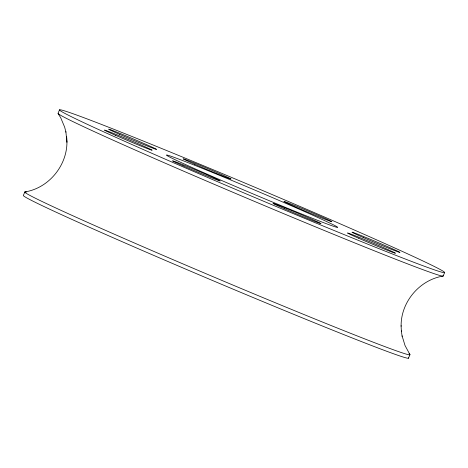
<?xml version="1.0" encoding="UTF-8"?>
<svg xmlns="http://www.w3.org/2000/svg" width="468" height="468" viewBox="0 0 468 468"><rect width="100%" height="100%" fill="white"/><g stroke="black" fill="none" stroke-linecap="round" stroke-linejoin="round"><path stroke-width="0.7" d="M66.637 136.814C69.679 162.425 50.328 187.955 24.845 191.939L23.4 195.361A209.073 4.744 22.9 0 0 216.432 282.151A209.073 4.744 22.9 0 0 408.418 357.874M59.547 109.787L58.102 113.209A209.073 4.744 22.9 0 0 251.135 200A209.073 4.744 22.9 0 0 443.12 275.722M408.453 358.213L409.898 354.791M444.6 272.639A209.073 4.744 22.9 0 1 151.012 152.931A209.073 4.744 22.9 0 1 160.612 148.069A209.073 4.744 22.9 0 1 444.6 272.639L443.155 276.061C419.474 279.852 400.76 302.147 401.117 326.126L401.094 325.816L401.363 331.186M409.863 354.451L405.048 345.56L402.082 335.889L402.111 336.2L401.333 330.876M58.137 113.548L60.764 117.872L64.678 127.202L65.918 132.111L65.889 131.8L66.906 142.184L66.883 141.874M409.073 353.796A209.073 4.744 22.9 0 1 213.847 277.027A209.073 4.744 22.9 0 1 26.483 192.091M207.16 174.195A92.921 2.106 22.9 0 0 337.639 227.401A92.921 2.106 22.9 0 0 211.425 172.037A92.921 2.106 22.9 0 0 207.16 174.195M119.469 134.275A26.021 0.591 22.9 0 0 156.575 149.438A26.021 0.591 22.9 0 0 121.891 134.187A26.021 0.591 22.9 0 0 119.469 134.275M194.553 164.163A26.021 0.591 22.9 0 0 231.052 179.039A26.021 0.591 22.9 0 0 195.671 163.525A26.021 0.591 22.9 0 0 194.553 164.163M294.717 206.558A26.021 0.591 22.9 0 0 331.818 221.721A26.021 0.591 22.9 0 0 297.139 206.47A26.021 0.591 22.9 0 0 294.717 206.558M363.449 237.574A26.021 0.591 22.9 0 0 399.953 252.457A26.021 0.591 22.9 0 0 364.572 236.937A26.021 0.591 22.9 0 0 363.449 237.574M358.33 238.095A26.021 0.591 22.9 0 0 395.431 253.258A26.021 0.591 22.9 0 0 360.752 238.007A26.021 0.591 22.9 0 0 358.33 238.095M284.515 208.769A26.021 0.591 22.9 0 0 321.019 223.645A26.021 0.591 22.9 0 0 285.638 208.131A26.021 0.591 22.9 0 0 284.515 208.769M183.087 165.812A26.021 0.591 22.9 0 0 220.188 180.981A26.021 0.591 22.9 0 0 185.504 165.731A26.021 0.591 22.9 0 0 183.087 165.812M115.619 135.351A26.021 0.591 22.9 0 0 152.118 150.234A26.021 0.591 22.9 0 0 116.737 134.72A26.021 0.591 22.9 0 0 115.619 135.351"/></g></svg>
